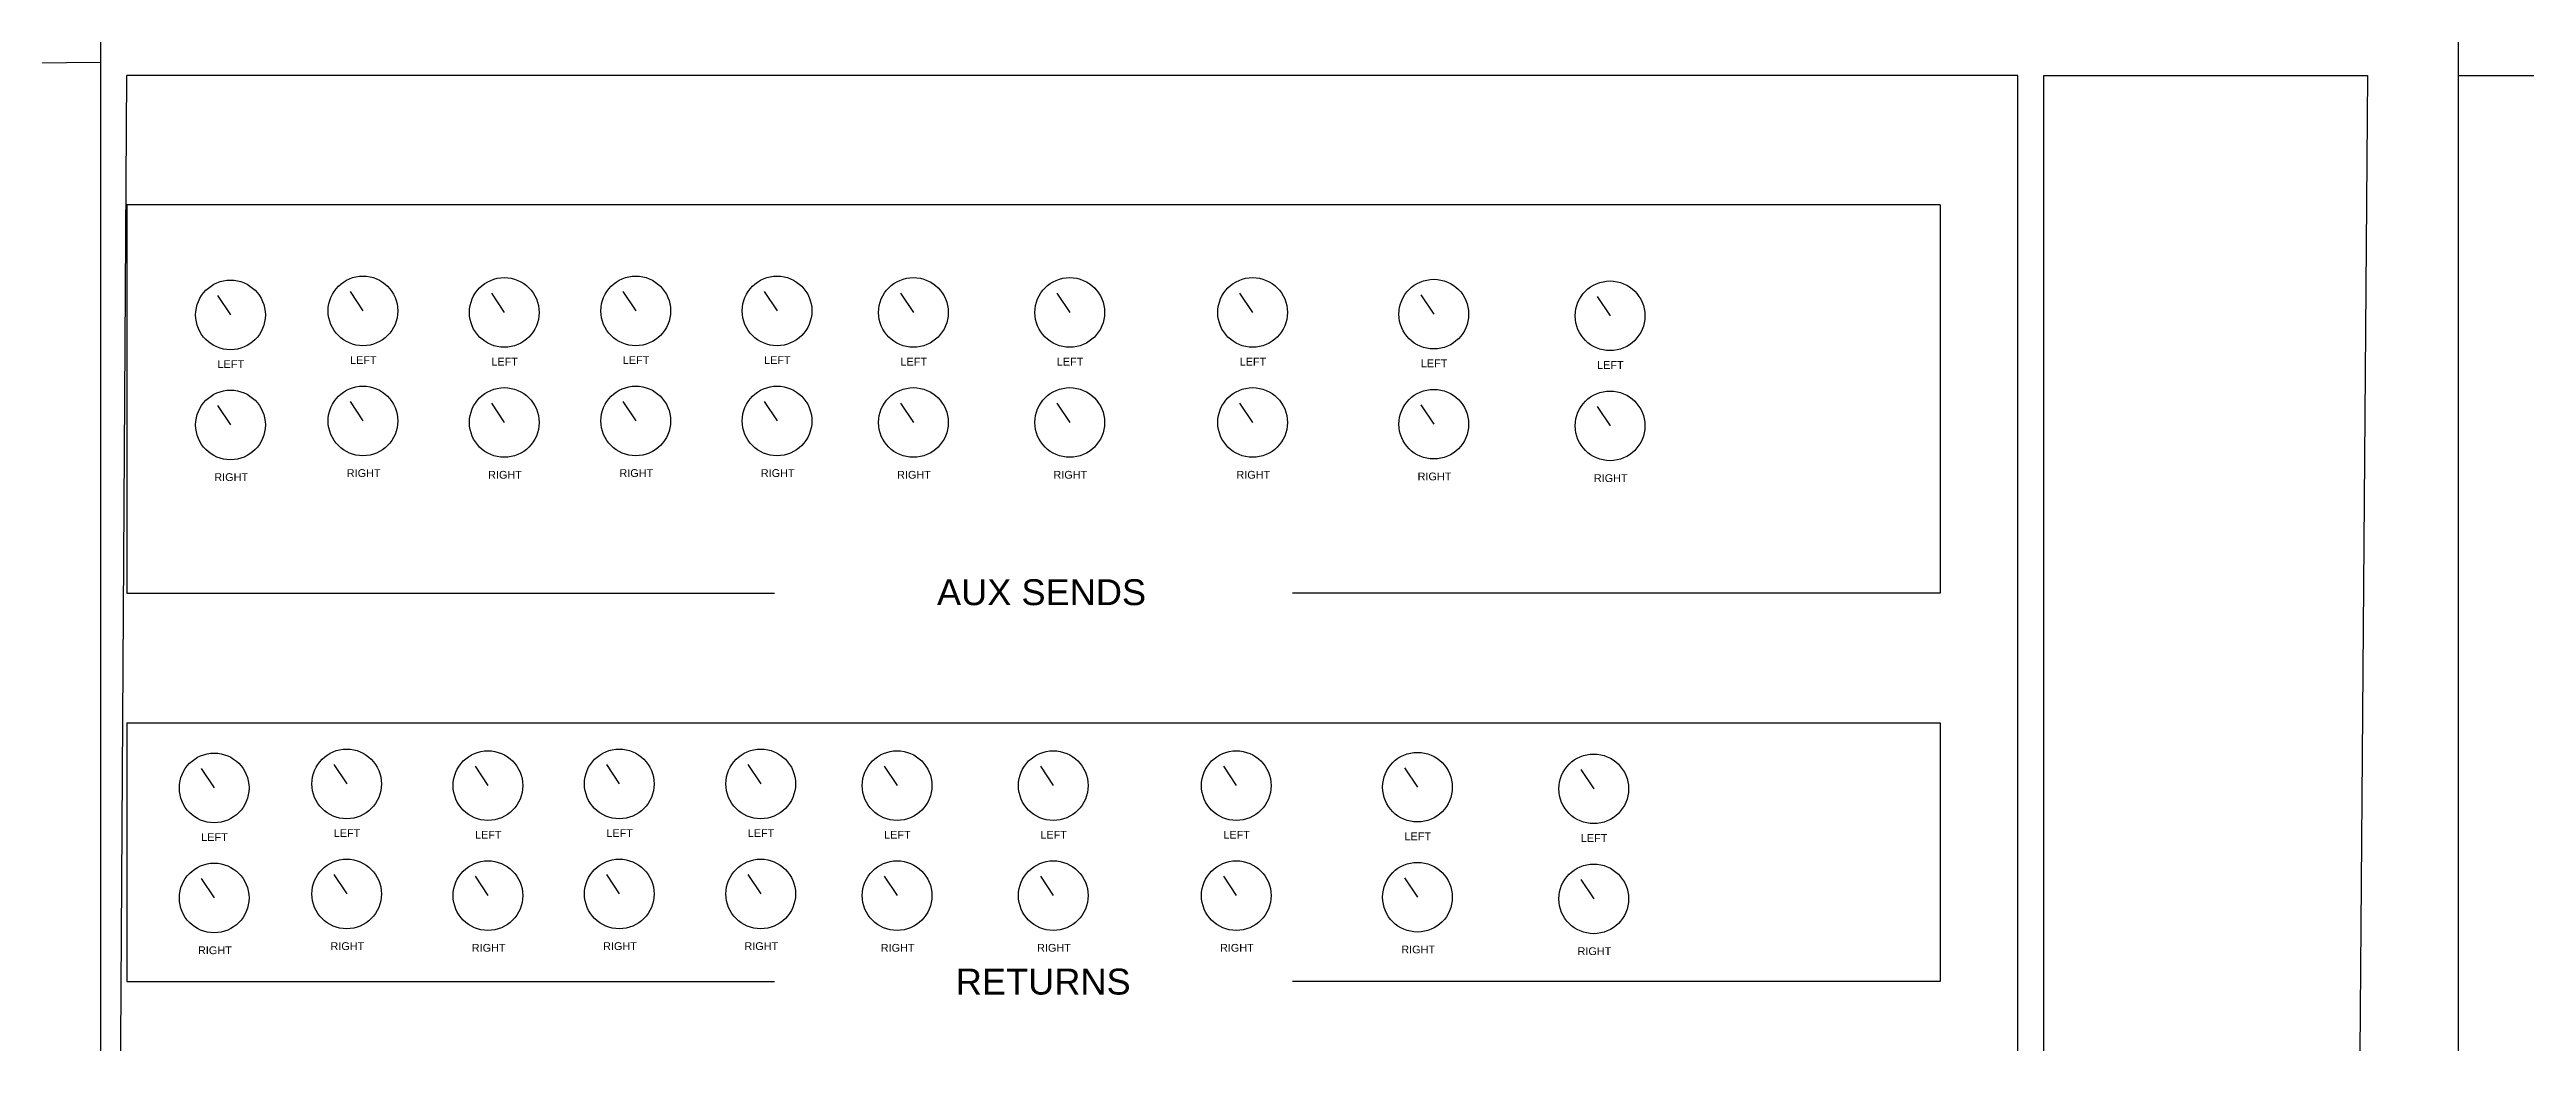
# Model space of a CAD drawing. Header units: inches. Extents: x -3000 to 2708, y -700 to 2800.
# Drawn here: x -1160 to 753, y 752 to 1520 of the extents above; entities that cross this region are included whole.
import ezdxf

# ---------------------------------------------------------------- set-up
doc = ezdxf.new("R2010")
doc.units = ezdxf.units.IN
doc.header["$MEASUREMENT"] = 0
doc.layers.get('0').update_dxf_attribs({"lineweight": 25, "true_color": 0xffffff})
doc.styles.add('textstyle100', font='')
doc.styles.add('textstyle101', font='')
doc.styles.add('textstyle102', font='')
doc.styles.add('textstyle103', font='')
doc.styles.add('textstyle104', font='')
doc.styles.add('textstyle105', font='')
doc.styles.add('textstyle106', font='')
doc.styles.add('textstyle107', font='')
doc.styles.add('textstyle108', font='')
doc.styles.add('textstyle109', font='')
doc.styles.add('textstyle110', font='')
doc.styles.add('textstyle111', font='')
doc.styles.add('textstyle112', font='')
doc.styles.add('textstyle113', font='')
doc.styles.add('textstyle114', font='')
doc.styles.add('textstyle115', font='')
doc.styles.add('textstyle116', font='')
doc.styles.add('textstyle117', font='')
doc.styles.add('textstyle118', font='')
doc.styles.add('textstyle119', font='')
doc.styles.add('textstyle120', font='')
doc.styles.add('textstyle121', font='')
doc.styles.add('textstyle80', font='')
doc.styles.add('textstyle81', font='')
doc.styles.add('textstyle82', font='')
doc.styles.add('textstyle83', font='')
doc.styles.add('textstyle84', font='')
doc.styles.add('textstyle85', font='')
doc.styles.add('textstyle86', font='')
doc.styles.add('textstyle87', font='')
doc.styles.add('textstyle88', font='')
doc.styles.add('textstyle89', font='')
doc.styles.add('textstyle90', font='')
doc.styles.add('textstyle91', font='')
doc.styles.add('textstyle92', font='')
doc.styles.add('textstyle93', font='')
doc.styles.add('textstyle94', font='')
doc.styles.add('textstyle95', font='')
doc.styles.add('textstyle96', font='')
doc.styles.add('textstyle97', font='')
doc.styles.add('textstyle98', font='')
doc.styles.add('textstyle99', font='')
doc.styles.get('textstyle100').set_extended_font_data('Liberation Sans')
doc.styles.get('textstyle101').set_extended_font_data('Liberation Sans')
doc.styles.get('textstyle102').set_extended_font_data('Liberation Sans')
doc.styles.get('textstyle103').set_extended_font_data('Liberation Sans')
doc.styles.get('textstyle104').set_extended_font_data('Liberation Sans')
doc.styles.get('textstyle105').set_extended_font_data('Liberation Sans')
doc.styles.get('textstyle106').set_extended_font_data('Liberation Sans')
doc.styles.get('textstyle107').set_extended_font_data('Liberation Sans')
doc.styles.get('textstyle108').set_extended_font_data('Liberation Sans')
doc.styles.get('textstyle109').set_extended_font_data('Liberation Sans')
doc.styles.get('textstyle110').set_extended_font_data('Liberation Sans')
doc.styles.get('textstyle111').set_extended_font_data('Liberation Sans')
doc.styles.get('textstyle112').set_extended_font_data('Liberation Sans')
doc.styles.get('textstyle113').set_extended_font_data('Liberation Sans')
doc.styles.get('textstyle114').set_extended_font_data('Liberation Sans')
doc.styles.get('textstyle115').set_extended_font_data('Liberation Sans')
doc.styles.get('textstyle116').set_extended_font_data('Liberation Sans')
doc.styles.get('textstyle117').set_extended_font_data('Liberation Sans')
doc.styles.get('textstyle118').set_extended_font_data('Liberation Sans')
doc.styles.get('textstyle119').set_extended_font_data('Liberation Sans')
doc.styles.get('textstyle120').set_extended_font_data('Liberation Sans')
doc.styles.get('textstyle121').set_extended_font_data('Liberation Sans')
doc.styles.get('textstyle80').set_extended_font_data('Liberation Sans')
doc.styles.get('textstyle81').set_extended_font_data('Liberation Sans')
doc.styles.get('textstyle82').set_extended_font_data('Liberation Sans')
doc.styles.get('textstyle83').set_extended_font_data('Liberation Sans')
doc.styles.get('textstyle84').set_extended_font_data('Liberation Sans')
doc.styles.get('textstyle85').set_extended_font_data('Liberation Sans')
doc.styles.get('textstyle86').set_extended_font_data('Liberation Sans')
doc.styles.get('textstyle87').set_extended_font_data('Liberation Sans')
doc.styles.get('textstyle88').set_extended_font_data('Liberation Sans')
doc.styles.get('textstyle89').set_extended_font_data('Liberation Sans')
doc.styles.get('textstyle90').set_extended_font_data('Liberation Sans')
doc.styles.get('textstyle91').set_extended_font_data('Liberation Sans')
doc.styles.get('textstyle92').set_extended_font_data('Liberation Sans')
doc.styles.get('textstyle93').set_extended_font_data('Liberation Sans')
doc.styles.get('textstyle94').set_extended_font_data('Liberation Sans')
doc.styles.get('textstyle95').set_extended_font_data('Liberation Sans')
doc.styles.get('textstyle96').set_extended_font_data('Liberation Sans')
doc.styles.get('textstyle97').set_extended_font_data('Liberation Sans')
doc.styles.get('textstyle98').set_extended_font_data('Liberation Sans')
doc.styles.get('textstyle99').set_extended_font_data('Liberation Sans')

msp = doc.modelspace()

# ---------------------------------------------------------------- linework, layer by layer
for p, q in [((-1120, -140), (-1120, 2800)), ((700, 2800), (700, -200)), ((-1120, 1510), (-2300, 1500)), ((-1110, -140), (-1100, 1500)), ((360, 1500), (-1100, 1500)), ((360, 220), (360, 1500)), ((380, 220), (380, 1500)), ((380, 1500), (630, 1500)), ((630, 1500), (620, 230)), ((700, 1500), (2700, 1500)), ((300, 1400), (-1100, 1400)), ((-1100, 1400), (-1100, 1100)), ((300, 1400), (300, 1100)), ((-1030, 1330), (-1020, 1315)), ((-927.7, 1333.1), (-917.7, 1318.1)), ((-818.6, 1331.9), (-808.6, 1316.9)), ((-717.1, 1333.1), (-707.1, 1318.1)), ((-608, 1333.1), (-598, 1318.1)), ((-502.7, 1331.9), (-492.7, 1316.9)), ((-382, 1331.9), (-372, 1316.9)), ((-240.8, 1331.9), (-230.8, 1316.9)), ((-100.9, 1330.6), (-90.9, 1315.6)), ((35.2, 1329.3), (45.2, 1314.3)), ((-1030, 1245), (-1020, 1230)), ((-927.7, 1248.1), (-917.7, 1233.1)), ((-818.6, 1246.9), (-808.6, 1231.9)), ((-717.1, 1248.1), (-707.1, 1233.1)), ((-608, 1248.1), (-598, 1233.1)), ((-502.7, 1246.9), (-492.7, 1231.9)), ((-382, 1246.9), (-372, 1231.9)), ((-240.8, 1246.9), (-230.8, 1231.9)), ((-100.9, 1245.6), (-90.9, 1230.6)), ((35.2, 1244.3), (45.2, 1229.3)), ((-1100, 1100), (-600, 1100)), ((300, 1100), (-200, 1100)), ((-1100, 1000), (300, 1000)), ((-1100, 1000), (-1100, 800)), ((300, 1000), (300, 800)), ((-1042.6, 964.6), (-1032.6, 949.6)), ((-940.3, 967.7), (-930.3, 952.7)), ((-831.2, 966.4), (-821.2, 951.4)), ((-729.8, 967.7), (-719.8, 952.7)), ((-620.6, 967.7), (-610.6, 952.7)), ((-515.3, 966.4), (-505.3, 951.4)), ((-394.7, 966.4), (-384.7, 951.4)), ((-253.4, 966.4), (-243.4, 951.4)), ((-113.5, 965.2), (-103.5, 950.2)), ((22.6, 963.9), (32.6, 948.9)), ((-940.3, 882.7), (-930.3, 867.7)), ((-831.2, 881.4), (-821.2, 866.4)), ((-729.8, 882.7), (-719.8, 867.7)), ((-620.6, 882.7), (-610.6, 867.7)), ((-515.3, 881.4), (-505.3, 866.4)), ((-394.7, 881.4), (-384.7, 866.4)), ((-253.4, 881.4), (-243.4, 866.4)), ((-113.5, 880.2), (-103.5, 865.2)), ((-1042.6, 879.6), (-1032.6, 864.6)), ((22.6, 878.9), (32.6, 863.9)), ((-1100, 800), (-600, 800)), ((300, 800), (-200, 800))]:
    msp.add_line(p, q)
for centre in [(-1020, 1315), (-917.7, 1318.1), (-808.6, 1316.9), (-707.1, 1318.1), (-598, 1318.1), (-492.7, 1316.9), (-372, 1316.9), (-230.8, 1316.9), (-90.9, 1315.6), (45.2, 1314.3), (-1020, 1230), (-917.7, 1233.1), (-808.6, 1231.9), (-707.1, 1233.1), (-598, 1233.1), (-492.7, 1231.9), (-372, 1231.9), (-230.8, 1231.9), (-90.9, 1230.6), (45.2, 1229.3), (-1032.6, 949.6), (-930.3, 952.7), (-821.2, 951.4), (-719.8, 952.7), (-610.6, 952.7), (-505.3, 951.4), (-384.7, 951.4), (-243.4, 951.4), (-103.5, 950.2), (32.6, 948.9), (-1032.6, 864.6), (-930.3, 867.7), (-821.2, 866.4), (-719.8, 867.7), (-610.6, 867.7), (-505.3, 866.4), (-384.7, 866.4), (-243.4, 866.4), (-103.5, 865.2), (32.6, 863.9)]:
    msp.add_circle(centre, 26.9)

# ---------------------------------------------------------------- texts
at = {"char_height": 1, "attachment_point": 1}
for s, insert, style in [('\\C7;\\H6;LEFT', (-927.7, 1283.1), 'textstyle82'), ('\\C7;\\H6;LEFT', (-818.6, 1281.9), 'textstyle83'), ('\\C7;\\H6;LEFT', (-717.1, 1283.1), 'textstyle84'), ('\\C7;\\H6;LEFT', (-608, 1283.1), 'textstyle85'), ('\\C7;\\H6;LEFT', (-502.7, 1281.9), 'textstyle99'), ('\\C7;\\H6;LEFT', (-382, 1281.9), 'textstyle100'), ('\\C7;\\H6;LEFT', (-240.8, 1281.9), 'textstyle101'), ('\\C7;\\H6;LEFT', (-1030, 1280), 'textstyle86'), ('\\C7;\\H6;LEFT', (-100.9, 1280.6), 'textstyle102'), ('\\C7;\\H6;LEFT', (35.2, 1279.3), 'textstyle95'), ('\\C7;\\H6;RIGHT', (-1032.5, 1192.7), 'textstyle90'), ('\\C7;\\H6;RIGHT', (-930.2, 1195.8), 'textstyle115'), ('\\C7;\\H6;RIGHT', (-821.1, 1194.5), 'textstyle116'), ('\\C7;\\H6;RIGHT', (-719.7, 1195.8), 'textstyle117'), ('\\C7;\\H6;RIGHT', (-610.5, 1195.8), 'textstyle118'), ('\\C7;\\H6;RIGHT', (-505.3, 1194.5), 'textstyle111'), ('\\C7;\\H6;RIGHT', (-384.6, 1194.5), 'textstyle112'), ('\\C7;\\H6;RIGHT', (-243.3, 1194.5), 'textstyle113'), ('\\C7;\\H6;RIGHT', (-103.4, 1193.2), 'textstyle114'), ('\\C7;\\H6;RIGHT', (32.7, 1191.9), 'textstyle107'), ('\\C7;\\H20;AUX SENDS', (-474.5, 1110.8), 'textstyle80'), ('\\C7;\\H6;LEFT', (-1042.6, 914.6), 'textstyle96'), ('\\C7;\\H6;LEFT', (-940.3, 917.7), 'textstyle97'), ('\\C7;\\H6;LEFT', (-831.2, 916.4), 'textstyle98'), ('\\C7;\\H6;LEFT', (-729.8, 917.7), 'textstyle91'), ('\\C7;\\H6;LEFT', (-620.6, 917.7), 'textstyle92'), ('\\C7;\\H6;LEFT', (-515.3, 916.4), 'textstyle93'), ('\\C7;\\H6;LEFT', (-394.7, 916.4), 'textstyle94'), ('\\C7;\\H6;LEFT', (-253.4, 916.4), 'textstyle87'), ('\\C7;\\H6;LEFT', (-113.5, 915.2), 'textstyle88'), ('\\C7;\\H6;LEFT', (22.6, 913.9), 'textstyle89'), ('\\C7;\\H6;RIGHT', (-1045.1, 827.2), 'textstyle108'), ('\\C7;\\H6;RIGHT', (-942.8, 830.4), 'textstyle109'), ('\\C7;\\H6;RIGHT', (-833.7, 829.1), 'textstyle110'), ('\\C7;\\H6;RIGHT', (-732.3, 830.4), 'textstyle103'), ('\\C7;\\H6;RIGHT', (-623.2, 830.4), 'textstyle104'), ('\\C7;\\H6;RIGHT', (-517.9, 829.1), 'textstyle105'), ('\\C7;\\H6;RIGHT', (-397.2, 829.1), 'textstyle106'), ('\\C7;\\H6;RIGHT', (-256, 829.1), 'textstyle119'), ('\\C7;\\H6;RIGHT', (-116, 827.8), 'textstyle120'), ('\\C7;\\H6;RIGHT', (20.1, 826.5), 'textstyle121'), ('\\C7;\\H20;RETURNS', (-460, 810), 'textstyle81')]:
    msp.add_mtext(s, dxfattribs=dict(at, insert=insert, style=style))

doc.saveas('drawing.dxf')
